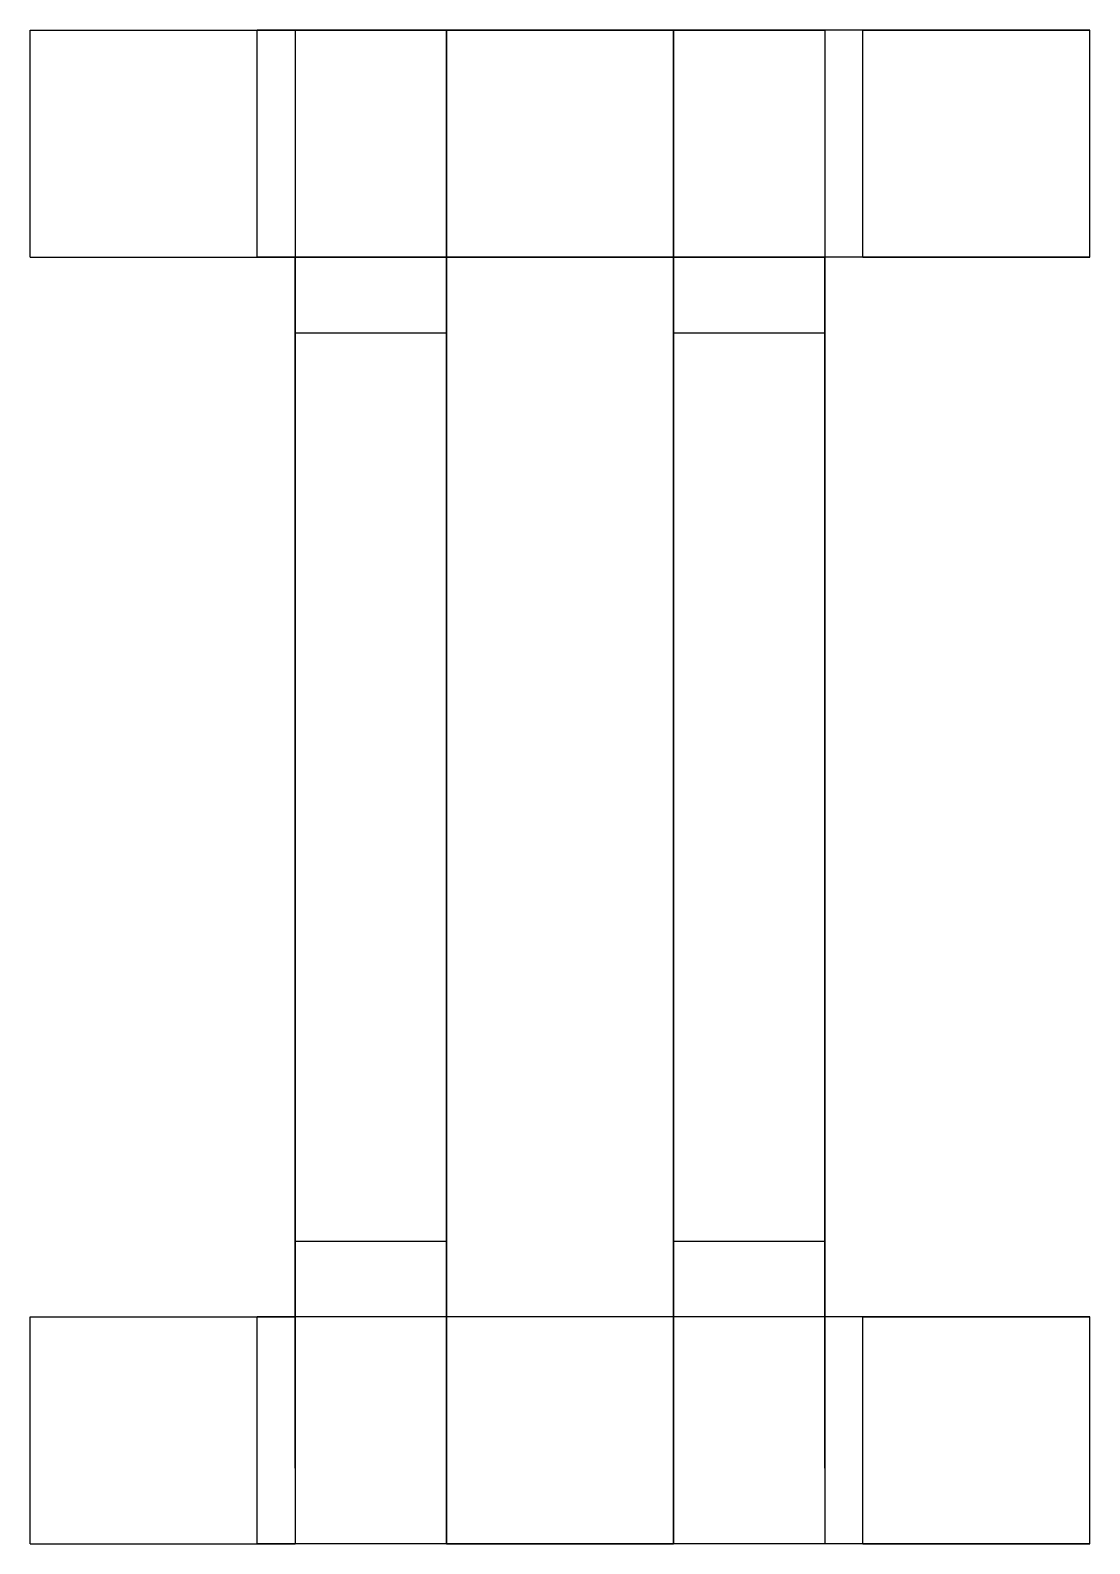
# Model space of a CAD drawing. Header units: inches. Extents: x -1.75 to 1.75, y 0 to 5.
import ezdxf

# ---------------------------------------------------------------- set-up
doc = ezdxf.new("R2010")
doc.units = ezdxf.units.IN
doc.header["$MEASUREMENT"] = 0

msp = doc.modelspace()

# ---------------------------------------------------------------- linework, layer by layer
for p, q in [((-1.75, 5, -0.75), (-1, 5, -0.75)), ((-1.75, 5, -0.75), (-1, 5, -0.75)), ((-1.75, 5, -0.75), (-1.75, 5, 0.75)), ((-1, 5, -0.75), (-1, 5)), ((-0.875, 5, 2.75), (-0.375, 5, 2.75)), ((-0.875, 5, 1.5), (-0.875, 5, 2.75)), ((-0.375, 5, 1.5), (0.375, 5, 1.5)), ((-0.375, 5, 1.5), (-0.375, 5, 2.75)), ((0.375, 5, 2.75), (0.875, 5, 2.75)), ((0.375, 5, 1.5), (0.375, 5, 2.75)), ((0.875, 5, 1.5), (0.875, 5, 2.75)), ((1, 5, -0.75), (1.75, 5, -0.75)), ((1, 5, -0.75), (1, 5)), ((1.75, 5, -0.75), (1.75, 5, 0.75)), ((-1.75, 4.25, -0.75), (-1, 4.25, -0.75)), ((-1.75, 4.25, -0.75), (-1, 4.25, -0.75)), ((-1.75, 4.25, -0.75), (-1.75, 4.25, 0.75)), ((-1, 4.25, -0.75), (-1, 4.25)), ((-0.875, 4.25, 2.75), (-0.375, 4.25, 2.75)), ((-0.875, 4.25, 1.5), (-0.875, 4.25, 2.75)), ((-0.375, 4.25, 1.5), (0.375, 4.25, 1.5)), ((-0.375, 4.25, 1.5), (-0.375, 4.25, 2.75)), ((0.375, 4.25, 2.75), (0.875, 4.25, 2.75)), ((0.375, 4.25, 1.5), (0.375, 4.25, 2.75)), ((0.875, 4.25, 1.5), (0.875, 4.25, 2.75)), ((1, 4.25, -0.75), (1, 4.25)), ((1, 4.25, -0.75), (1.75, 4.25, -0.75)), ((1.75, 4.25, -0.75), (1.75, 4.25, 0.75)), ((-1.75, 0.75, -0.75), (-1, 0.75, -0.75)), ((-1.75, 0.75, -0.75), (-1, 0.75, -0.75)), ((-1.75, 0.75, -0.75), (-1.75, 0.75, 0.75)), ((-1, 0.75, -0.75), (-1, 0.75)), ((1, 0.75, -0.75), (1.75, 0.75, -0.75)), ((1, 0.75, -0.75), (1, 0.75)), ((1.75, 0.75, -0.75), (1.75, 0.75, 0.75)), ((-1.75, 0, -0.75), (-1, 0, -0.75)), ((-1.75, 0, -0.75), (-1.75, 0, 0.75)), ((-1.75, 0, -0.75), (-1, 0, -0.75)), ((-1, 0, -0.75), (-1, 0)), ((1, 0, -0.75), (1, 0)), ((1, 0, -0.75), (1.75, 0, -0.75)), ((1.75, 0, -0.75), (1.75, 0, 0.75)), ((-0.875, 0, 1.5), (-0.875, 0, 2.75)), ((-0.375, 0, 1.5), (-0.375, 0, 2.75)), ((-0.375, 0, 1.5), (0.375, 0, 1.5)), ((0.375, 0, 1.5), (0.375, 0, 2.75)), ((0.875, 0, 1.5), (0.875, 0, 2.75))]:
    msp.add_line(p, q)
at = {"extrusion": (0, -1, -2.22045e-16)}
for p, q in [((-1.75, 5, 0.75), (-0.875, 5, 1.5)), ((-0.875, 5, 2.75), (-0.875, 4, 2.75)), ((-0.375, 5, 2.75), (-0.375, 4, 2.75)), ((0.375, 5, 2.75), (0.375, 4, 2.75)), ((1.75, 5, 0.75), (0.875, 5, 1.5)), ((0.875, 5, 2.75), (0.875, 4, 2.75)), ((-1.75, 4.25, 0.75), (-0.875, 4.25, 1.5)), ((1.75, 4.25, 0.75), (0.875, 4.25, 1.5)), ((-0.875, 4, 2.75), (-0.875, 4, 2.25)), ((-0.875, 4, 2.25), (-0.875, 1, 2.25)), ((-0.375, 4, 2.75), (-0.375, 4, 2.25)), ((-0.375, 4, 2.25), (-0.375, 1, 2.25)), ((0.375, 4, 2.75), (0.375, 4, 2.25)), ((0.375, 4, 2.25), (0.375, 1, 2.25)), ((0.875, 4, 2.75), (0.875, 4, 2.25)), ((0.875, 4, 2.25), (0.875, 1, 2.25)), ((-1.75, 0.75, 0.75), (-0.875, 0.75, 1.5)), ((1.75, 0.75, 0.75), (0.875, 0.75, 1.5)), ((-1.75, 0, 0.75), (-0.875, 0, 1.5)), ((1.75, 0, 0.75), (0.875, 0, 1.5))]:
    msp.add_line(p, q, dxfattribs=at)
at = {"extrusion": (1, 0, 0)}
for p, q in [((-1.75, 4.25, 0.75), (-1.75, 5, 0.75)), ((-1.75, 4.25, -0.75), (-1.75, 5, -0.75)), ((-1, 4.25, -0.75), (-1, 5, -0.75)), ((-0.375, 0, 1.5), (-0.375, 5, 1.5)), ((0.375, 0, 1.5), (0.375, 5, 1.5)), ((1, 4.25, -0.75), (1, 5, -0.75)), ((1.75, 4.25, 0.75), (1.75, 5, 0.75)), ((1.75, 4.25, -0.75), (1.75, 5, -0.75)), ((-0.875, 0.75, 1.5), (-0.875, 4.25, 1.5)), ((0.875, 0.75, 1.5), (0.875, 4.25, 1.5)), ((-0.875, 4, 2.75), (-0.375, 4, 2.75)), ((-0.875, 4, 2.25), (-0.375, 4, 2.25)), ((0.375, 4, 2.75), (0.875, 4, 2.75)), ((0.375, 4, 2.25), (0.875, 4, 2.25)), ((-0.875, 1, 2.75), (-0.875, 1, 2.25)), ((-0.875, 1, 2.25), (-0.375, 1, 2.25)), ((-0.375, 1, 2.75), (-0.375, 1, 2.25)), ((0.375, 1, 2.75), (0.375, 1, 2.25)), ((0.375, 1, 2.25), (0.875, 1, 2.25)), ((0.875, 1, 2.75), (0.875, 1, 2.25)), ((-1.75, 0, -0.75), (-1.75, 0.75, -0.75)), ((-1, 0, -0.75), (-1, 0.75, -0.75)), ((1, 0, -0.75), (1, 0.75, -0.75)), ((1.75, 0, -0.75), (1.75, 0.75, -0.75)), ((-1.75, 0, 0.75), (-1.75, 0.75, 0.75)), ((1.75, 0, 0.75), (1.75, 0.75, 0.75)), ((-0.875, 0.5, 3.25), (-0.875, 0.5, 3.25)), ((-0.375, 0.5, 3.25), (-0.375, 0.5, 3.25)), ((0.375, 0.5, 3.25), (0.375, 0.5, 3.25)), ((0.875, 0.5, 3.25), (0.875, 0.5, 3.25))]:
    msp.add_line(p, q, dxfattribs=at)
for centre in [(0.5, 2.75, -0.875), (0.5, 2.75, -0.375), (0.5, 2.75, 0.375), (0.5, 2.75, 0.875)]:
    msp.add_circle(centre, 0.25, dxfattribs=at)
at = {"extrusion": (0, -1, -2.22045e-16)}
for centre in [(0, 0, -5), (0, 0, -4.25), (0, 0, -0.75), (0, 0)]:
    msp.add_arc(centre, 1, 0, 180, dxfattribs=at)
at = {"extrusion": (1, 0, 0)}
for centre in [(0.5, 2.75, -0.875), (0.5, 2.75, -0.375), (0.5, 2.75, 0.375), (0.5, 2.75, 0.875)]:
    msp.add_arc(centre, 0.5, 0, 90, dxfattribs=at)
at = {"extrusion": (1, -2.81736e-32, 6.34413e-17)}
msp.add_arc((0.5, 2.75, -0.875), 0.5, 90, 180, dxfattribs=at)
at = {"extrusion": (1, 1.40868e-32, -3.17207e-17)}
msp.add_arc((0.5, 2.75, -0.375), 0.5, 90, 180, dxfattribs=at)
at = {"extrusion": (1, 2.81736e-32, -6.34413e-17)}
for centre in [(0.5, 2.75, 0.375), (0.5, 2.75, 0.875)]:
    msp.add_arc(centre, 0.5, 90, 180, dxfattribs=at)

doc.saveas('drawing.dxf')
